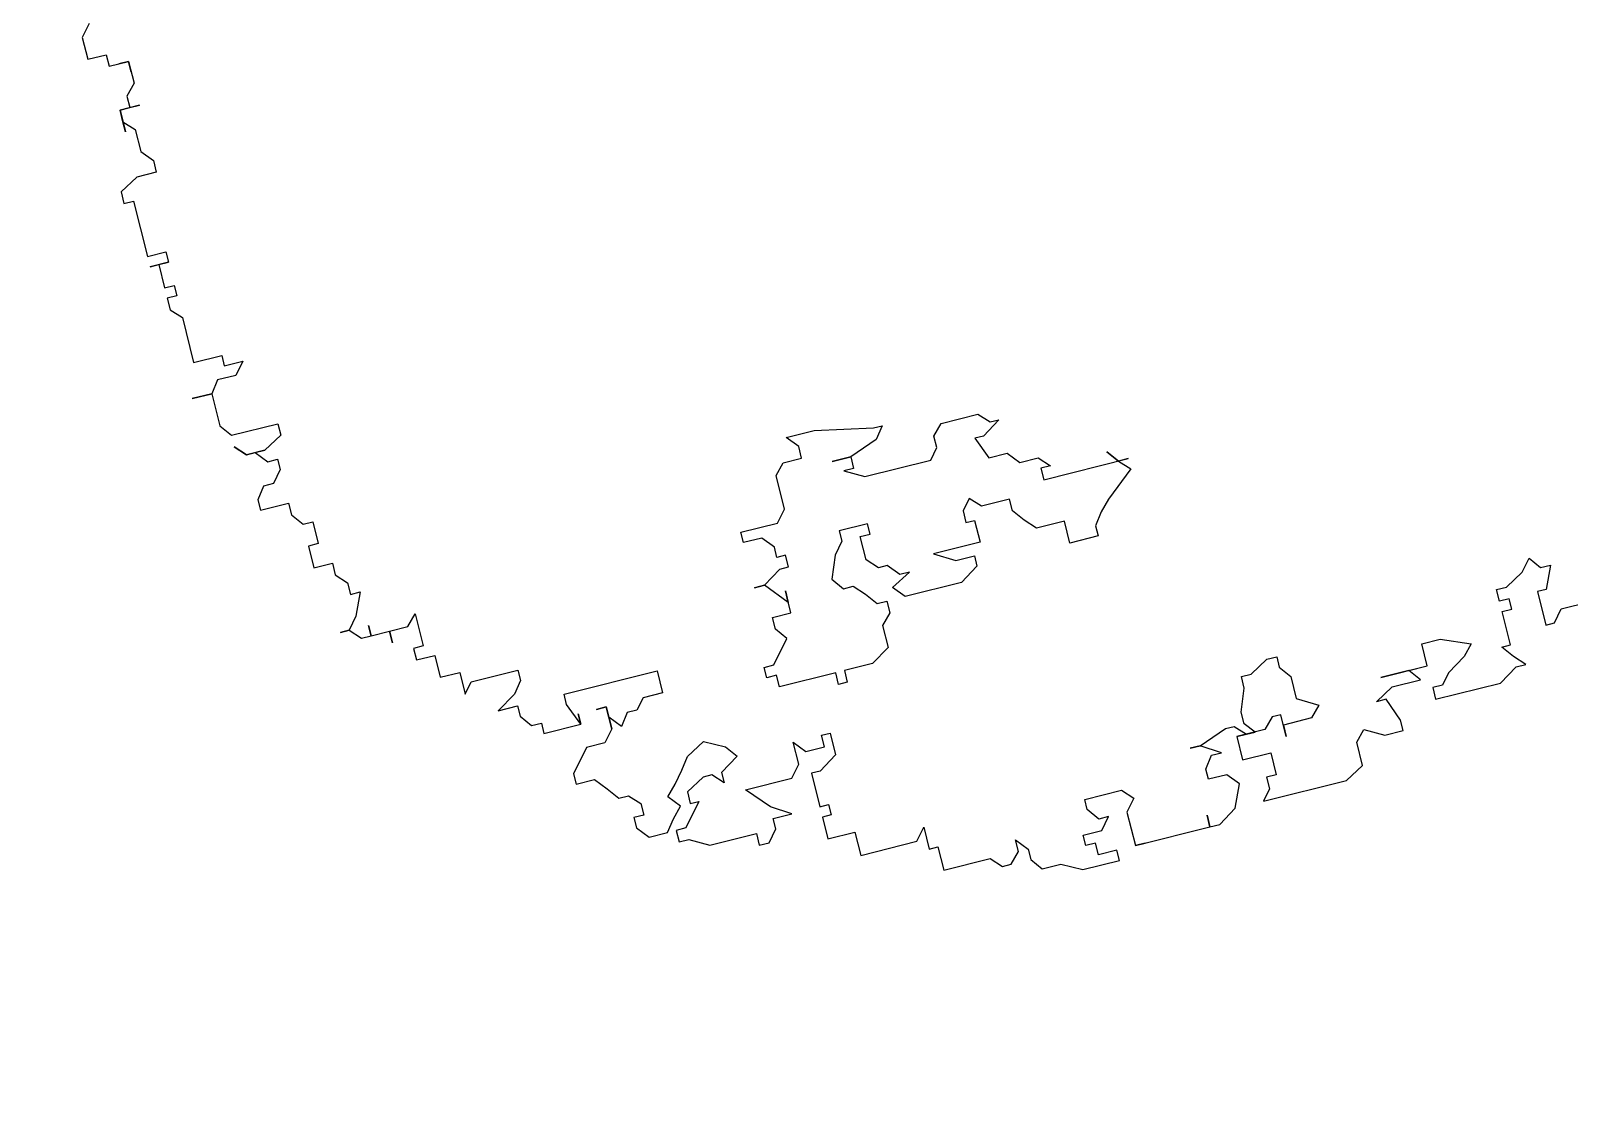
# Model space of a CAD drawing. Extents: x -30 to 1202, y 231 to 898.
# Drawn here: x 166.451 to 170.289, y 436.745 to 439.421 of the extents above; entities that cross this region are included whole.
import ezdxf

# ---------------------------------------------------------------- set-up
doc = ezdxf.new("R2010")
doc.units = 0
doc.header["$LTSCALE"] = 0.04
doc.layers.get('0').update_dxf_attribs({"linetype": 'CONTINUOUS'})
for name, color, linetype in [('0.5', 5, 'CONTINUOUS'), ('CONTORXXNP----00', 255, 'CONTINUOUS'), ('PISO', 1, 'CONTINUOUS'), ('PISOS', 1, 'CONTINUOUS')]:
    doc.layers.add(name, color=color, linetype=linetype)
doc.styles.get("Standard").update_dxf_attribs({"font": 'romans.shx'})

# ---------------------------------------------------------------- blocks, each defined once
blk = doc.blocks.new('ARB3')
for p, q in [((-0.49217, 0.09454), (-0.49799, 0.08762)), ((-0.49799, 0.08762), (-0.49799, 0.07454)), ((-0.49799, -0.00466), (-0.49799, -0.01158)), ((-0.49799, -0.01158), (-0.49217, -0.01158)), ((-0.49217, -0.01158), (-0.49217, -0.04465))]:
    blk.add_line(p, q)
at = {"color": 0}
for p, q in [((-0.49799, 0.07454), (-0.48701, 0.07454)), ((-0.48701, 0.07454), (-0.48701, 0.06762)), ((-0.48701, 0.06762), (-0.47538, 0.06762)), ((-0.47538, 0.06762), (-0.48119, 0.06762)), ((-0.48119, 0.06762), (-0.47538, 0.06762)), ((-0.47538, 0.06762), (-0.47538, 0.06147)), ((-0.47538, 0.06147), (-0.47538, 0.06762)), ((-0.47538, 0.06762), (-0.47538, 0.05455)), ((-0.47538, 0.05455), (-0.48119, 0.0484)), ((-0.48119, 0.0484), (-0.48119, 0.04148)), ((-0.47538, 0.04148), (-0.48701, 0.04148)), ((-0.48701, 0.04148), (-0.48701, 0.02841)), ((-0.48119, 0.04148), (-0.47538, 0.04148)), ((-0.48701, 0.02841), (-0.48701, 0.03456)), ((-0.48701, 0.03456), (-0.48119, 0.02841)), ((-0.48119, 0.02841), (-0.48119, 0.01533)), ((-0.48119, 0.01533), (-0.47538, 0.00841)), ((-0.48701, 0.00149), (-0.49799, -0.00466)), ((-0.47538, 0.00149), (-0.48701, 0.00149)), ((-0.47538, 0.00841), (-0.47538, 0.00149)), ((-0.49217, -0.04465), (-0.48119, -0.04465)), ((-0.48119, -0.0508), (-0.49217, -0.0508)), ((-0.49217, -0.0508), (-0.48701, -0.0508)), ((-0.48701, -0.0508), (-0.48701, -0.06464)), ((-0.48119, -0.04465), (-0.48119, -0.0508)), ((-0.48701, -0.06464), (-0.48119, -0.06464)), ((-0.48119, -0.07079), (-0.48701, -0.07079)), ((-0.48701, -0.07079), (-0.48701, -0.07771)), ((-0.48119, -0.06464), (-0.48119, -0.07079)), ((-0.48701, -0.07771), (-0.48119, -0.08386)), ((-0.48119, -0.08386), (-0.48119, -0.11078)), ((-0.48119, -0.11078), (-0.4644, -0.11078)), ((-0.4644, -0.11078), (-0.4644, -0.11693)), ((-0.47021, -0.12385), (-0.47538, -0.13077)), ((-0.45923, -0.12385), (-0.47021, -0.12385)), ((-0.4644, -0.11693), (-0.45342, -0.11693)), ((-0.45342, -0.11693), (-0.45923, -0.12385)), ((-0.47538, -0.13077), (-0.48701, -0.13077)), ((-0.48701, -0.13077), (-0.47538, -0.13077)), ((-0.47538, -0.13077), (-0.47538, -0.14999)), ((-0.47538, -0.14999), (-0.47021, -0.15691)), ((-0.47021, -0.15691), (-0.44244, -0.15691)), ((-0.44244, -0.15691), (-0.44244, -0.16383)), ((-0.4644, -0.16999), (-0.47021, -0.16383)), ((-0.47021, -0.16383), (-0.4644, -0.16999)), ((-0.44244, -0.16383), (-0.45342, -0.16999)), ((-0.45342, -0.16999), (-0.4644, -0.16999)), ((-0.4644, -0.16999), (-0.45923, -0.16999)), ((-0.45923, -0.16999), (-0.45342, -0.17691)), ((-0.45342, -0.17691), (-0.44761, -0.17691)), ((-0.44761, -0.17691), (-0.44761, -0.18306)), ((-0.44761, -0.18306), (-0.45342, -0.18998)), ((-0.45923, -0.18998), (-0.4644, -0.1969)), ((-0.45342, -0.18998), (-0.45923, -0.18998)), ((-0.4644, -0.1969), (-0.4644, -0.20305)), ((-0.4644, -0.20305), (-0.44761, -0.20305)), ((-0.44761, -0.20305), (-0.44761, -0.20997)), ((-0.44761, -0.20997), (-0.44244, -0.21689)), ((-0.44244, -0.21689), (-0.43663, -0.21689)), ((-0.43663, -0.21689), (-0.43663, -0.22997)), ((-0.43663, -0.22997), (-0.44244, -0.22997)), ((-0.44244, -0.22997), (-0.44244, -0.24304)), ((-0.15308, -0.24304), (-0.15889, -0.23612)), ((-0.15889, -0.23612), (-0.1421, -0.23612)), ((-0.1421, -0.23612), (-0.10851, -0.24304)), ((-0.44244, -0.24304), (-0.43146, -0.24304)), ((-0.43146, -0.24304), (-0.43146, -0.24996)), ((-0.15308, -0.24996), (-0.15308, -0.24304)), ((-0.10851, -0.24304), (-0.10334, -0.24304)), ((-0.10334, -0.24304), (-0.10851, -0.24996)), ((-0.43146, -0.24996), (-0.42565, -0.25611)), ((-0.42565, -0.25611), (-0.42565, -0.26303)), ((-0.16987, -0.25611), (-0.16406, -0.24996)), ((-0.16987, -0.2761), (-0.16987, -0.25611)), ((-0.16406, -0.24996), (-0.15308, -0.24996)), ((-0.1253, -0.25611), (-0.13628, -0.25611)), ((-0.13628, -0.25611), (-0.1253, -0.25611)), ((-0.10851, -0.24996), (-0.1253, -0.25611)), ((-0.1253, -0.25611), (-0.1253, -0.26303)), ((-0.07557, -0.25611), (-0.06976, -0.24996)), ((-0.07557, -0.26303), (-0.07557, -0.25611)), ((-0.06976, -0.24996), (-0.0478, -0.24996)), ((-0.0478, -0.24996), (-0.04198, -0.25611)), ((-0.03682, -0.25611), (-0.0478, -0.26303)), ((-0.04198, -0.25611), (-0.03682, -0.25611)), ((-0.42565, -0.26303), (-0.41983, -0.26303)), ((-0.41983, -0.26303), (-0.42565, -0.2761)), ((-0.1253, -0.26303), (-0.13112, -0.26303)), ((-0.13112, -0.26303), (-0.12014, -0.26918)), ((-0.08074, -0.26918), (-0.07557, -0.26303)), ((-0.0478, -0.26303), (-0.05296, -0.26303)), ((-0.05296, -0.26303), (-0.0478, -0.2761)), ((-0.42565, -0.2761), (-0.43146, -0.28302)), ((-0.17568, -0.28302), (-0.16987, -0.2761)), ((-0.12014, -0.26918), (-0.08074, -0.26918)), ((-0.0478, -0.2761), (-0.03682, -0.2761)), ((-0.03682, -0.2761), (-0.031, -0.28302)), ((-0.43146, -0.28302), (-0.43663, -0.28302)), ((-0.43663, -0.28302), (-0.43146, -0.28302)), ((-0.43146, -0.28302), (-0.42565, -0.28918)), ((-0.41983, -0.28918), (-0.41983, -0.28302)), ((-0.41983, -0.28302), (-0.41983, -0.28918)), ((-0.39787, -0.28918), (-0.39206, -0.28302)), ((-0.39206, -0.28302), (-0.39206, -0.30225)), ((-0.19764, -0.28918), (-0.19764, -0.28302)), ((-0.19764, -0.28302), (-0.17568, -0.28302)), ((-0.031, -0.28302), (-0.02002, -0.28302)), ((-0.02002, -0.28302), (-0.01421, -0.28918)), ((-0.42565, -0.28918), (-0.41983, -0.28918)), ((-0.41983, -0.28918), (-0.40885, -0.28918)), ((-0.40885, -0.28918), (-0.40885, -0.2961)), ((-0.40885, -0.2961), (-0.40885, -0.28918)), ((-0.40885, -0.28918), (-0.39787, -0.28918)), ((-0.18666, -0.28918), (-0.19764, -0.28918)), ((-0.18085, -0.2961), (-0.18666, -0.28918)), ((-0.01421, -0.28918), (-0.02002, -0.28918)), ((-0.02002, -0.28918), (-0.02002, -0.2961)), ((0.02454, -0.2961), (0.01938, -0.28918)), ((0.01938, -0.28918), (0.02454, -0.2961)), ((-0.39206, -0.30225), (-0.39787, -0.30225)), ((-0.39787, -0.30225), (-0.39787, -0.30917)), ((-0.18085, -0.30225), (-0.18085, -0.2961)), ((-0.17568, -0.30225), (-0.18085, -0.30225)), ((-0.17568, -0.30917), (-0.17568, -0.30225)), ((-0.1421, -0.30225), (-0.14791, -0.30917)), ((-0.1253, -0.2961), (-0.1421, -0.2961)), ((-0.1421, -0.2961), (-0.1421, -0.30225)), ((-0.13112, -0.31609), (-0.13112, -0.30225)), ((-0.13112, -0.30225), (-0.1253, -0.30225)), ((-0.1253, -0.30225), (-0.1253, -0.2961)), ((-0.06459, -0.2961), (-0.06976, -0.30225)), ((-0.06976, -0.30225), (-0.06976, -0.30917)), ((-0.05878, -0.30225), (-0.06459, -0.2961)), ((-0.04198, -0.30225), (-0.05878, -0.30225)), ((-0.04198, -0.30917), (-0.04198, -0.30225)), ((-0.02002, -0.2961), (0.03036, -0.2961)), ((0.03036, -0.30225), (0.01356, -0.31609)), ((0.03036, -0.2961), (0.02454, -0.2961)), ((0.02454, -0.2961), (0.03036, -0.30225)), ((-0.39787, -0.30917), (-0.38689, -0.30917)), ((-0.38689, -0.30917), (-0.38689, -0.32224)), ((-0.19183, -0.31609), (-0.18085, -0.30917)), ((-0.18085, -0.30917), (-0.17568, -0.30917)), ((-0.14791, -0.30917), (-0.15308, -0.32224)), ((-0.06976, -0.30917), (-0.06459, -0.30917)), ((-0.06459, -0.30917), (-0.06459, -0.32224)), ((-0.03682, -0.31609), (-0.04198, -0.30917)), ((-0.19183, -0.31609), (-0.19764, -0.31609)), ((-0.19764, -0.31609), (-0.19183, -0.31609)), ((-0.18085, -0.32916), (-0.19183, -0.31609)), ((-0.1253, -0.32224), (-0.13112, -0.31609)), ((-0.031, -0.32224), (-0.03682, -0.31609)), ((0.01356, -0.31609), (0.00775, -0.32224)), ((-0.38689, -0.32224), (-0.37527, -0.32224)), ((-0.37527, -0.32224), (-0.37527, -0.33531)), ((-0.37527, -0.33531), (-0.3701, -0.32916)), ((-0.3701, -0.32916), (-0.34233, -0.32916)), ((-0.34233, -0.32916), (-0.34233, -0.33531)), ((-0.18085, -0.33531), (-0.18085, -0.32224)), ((-0.18085, -0.32224), (-0.18085, -0.32916)), ((-0.18085, -0.32916), (-0.18085, -0.32224)), ((-0.18085, -0.32224), (-0.18085, -0.32916)), ((-0.15308, -0.32224), (-0.14791, -0.32916)), ((-0.14791, -0.32916), (-0.1421, -0.32916)), ((-0.1421, -0.32916), (-0.13628, -0.33531)), ((-0.12014, -0.32224), (-0.1253, -0.32224)), ((-0.11432, -0.32916), (-0.12014, -0.32224)), ((-0.12014, -0.33531), (-0.10851, -0.32916)), ((-0.10851, -0.32916), (-0.11432, -0.32916)), ((-0.06459, -0.32224), (-0.09236, -0.32224)), ((-0.09236, -0.32224), (-0.08074, -0.32916)), ((-0.08074, -0.32916), (-0.06976, -0.32916)), ((-0.06976, -0.32916), (-0.06976, -0.33531)), ((-0.01421, -0.32224), (-0.031, -0.32224)), ((-0.01421, -0.33531), (-0.01421, -0.32224)), ((0.00775, -0.32224), (0.00258, -0.32916)), ((0.00258, -0.32916), (0.00258, -0.33531)), ((-0.34233, -0.33531), (-0.34749, -0.34223)), ((-0.19183, -0.34223), (-0.19183, -0.33531)), ((-0.19183, -0.33531), (-0.18085, -0.33531)), ((-0.13628, -0.33531), (-0.13112, -0.34223)), ((-0.11432, -0.34223), (-0.12014, -0.33531)), ((-0.06976, -0.33531), (-0.08074, -0.34223)), ((0.00258, -0.33531), (-0.01421, -0.33531)), ((-0.34749, -0.34223), (-0.35912, -0.34916)), ((-0.18666, -0.34916), (-0.19183, -0.34223)), ((-0.13112, -0.34223), (-0.1253, -0.34223)), ((-0.1253, -0.34223), (-0.1253, -0.34916)), ((-0.08074, -0.34223), (-0.11432, -0.34223)), ((-0.35912, -0.34916), (-0.34749, -0.34916)), ((-0.34749, -0.34916), (-0.34749, -0.35531)), ((-0.34749, -0.35531), (-0.34233, -0.36223)), ((-0.31972, -0.35531), (-0.31972, -0.34916)), ((-0.31972, -0.34916), (-0.26417, -0.34916)), ((-0.31455, -0.36838), (-0.31972, -0.35531)), ((-0.26417, -0.34916), (-0.26417, -0.36223)), ((-0.19764, -0.36223), (-0.18666, -0.34916)), ((-0.1253, -0.34916), (-0.13112, -0.35531)), ((-0.13112, -0.35531), (-0.13112, -0.36838)), ((-0.34233, -0.36223), (-0.33651, -0.36223)), ((-0.33651, -0.36223), (-0.33651, -0.36838)), ((-0.31455, -0.36838), (-0.31455, -0.36223)), ((-0.31455, -0.36223), (-0.31455, -0.36838)), ((-0.29776, -0.36223), (-0.30357, -0.36223)), ((-0.30357, -0.36223), (-0.29776, -0.36223)), ((-0.29776, -0.36838), (-0.29776, -0.36223)), ((-0.29776, -0.36223), (-0.29776, -0.3753)), ((-0.2758, -0.36223), (-0.28097, -0.36838)), ((-0.26417, -0.36223), (-0.2758, -0.36223)), ((-0.20346, -0.36838), (-0.20346, -0.36223)), ((-0.20346, -0.36223), (-0.19764, -0.36223)), ((-0.33651, -0.36838), (-0.31455, -0.36838)), ((-0.29195, -0.3753), (-0.29776, -0.36838)), ((-0.28678, -0.36838), (-0.29195, -0.3753)), ((-0.28097, -0.36838), (-0.28678, -0.36838)), ((-0.19764, -0.36838), (-0.20346, -0.36838)), ((-0.19764, -0.3753), (-0.19764, -0.36838)), ((-0.13112, -0.36838), (-0.1421, -0.3753)), ((-0.31455, -0.38222), (-0.32553, -0.39529)), ((-0.30357, -0.38222), (-0.31455, -0.38222)), ((-0.29776, -0.3753), (-0.30357, -0.38222)), ((-0.16406, -0.3753), (-0.19764, -0.3753)), ((-0.16406, -0.38222), (-0.16406, -0.3753)), ((-0.15889, -0.38222), (-0.16406, -0.38222)), ((-0.1421, -0.3753), (-0.15889, -0.3753)), ((-0.15889, -0.3753), (-0.15889, -0.38222)), ((-0.32553, -0.39529), (-0.32553, -0.40144)), ((-0.25901, -0.40144), (-0.24802, -0.39529)), ((-0.24802, -0.39529), (-0.2364, -0.40144)), ((-0.32553, -0.40144), (-0.31455, -0.40144)), ((-0.31455, -0.40144), (-0.30874, -0.40837)), ((-0.30874, -0.40837), (-0.30357, -0.41529)), ((-0.26999, -0.41529), (-0.26417, -0.40837)), ((-0.26417, -0.40837), (-0.25901, -0.40144)), ((-0.23123, -0.40837), (-0.24221, -0.41529)), ((-0.2364, -0.40144), (-0.23123, -0.40837)), ((-0.19764, -0.42144), (-0.19764, -0.40837)), ((-0.19764, -0.40837), (-0.19183, -0.41529)), ((-0.18085, -0.41529), (-0.18085, -0.40837)), ((-0.18085, -0.40837), (-0.17568, -0.40837)), ((-0.17568, -0.40837), (-0.17568, -0.42144)), ((0.23575, -0.41529), (0.24157, -0.40837)), ((0.24157, -0.40837), (0.24673, -0.41529)), ((-0.30357, -0.41529), (-0.29776, -0.41529)), ((-0.29776, -0.41529), (-0.29195, -0.42144)), ((-0.2758, -0.42144), (-0.26999, -0.41529)), ((-0.25319, -0.41529), (-0.26417, -0.42144)), ((-0.24802, -0.41529), (-0.25319, -0.41529)), ((-0.24221, -0.42144), (-0.24802, -0.41529)), ((-0.24221, -0.41529), (-0.24221, -0.42144)), ((-0.19183, -0.41529), (-0.18085, -0.41529)), ((0.22477, -0.42144), (0.23575, -0.41529)), ((0.24673, -0.41529), (0.25255, -0.41529)), ((0.25255, -0.41529), (0.24673, -0.42836)), ((-0.29195, -0.42144), (-0.29195, -0.42836)), ((-0.26999, -0.42836), (-0.2758, -0.42144)), ((-0.26417, -0.42144), (-0.26417, -0.42836)), ((-0.20346, -0.42836), (-0.19764, -0.42144)), ((-0.17568, -0.42144), (-0.18666, -0.42836)), ((0.21896, -0.42836), (0.21896, -0.42144)), ((0.21896, -0.42144), (0.22477, -0.42144)), ((-0.29195, -0.42836), (-0.29776, -0.42836)), ((-0.29776, -0.42836), (-0.29776, -0.43451)), ((-0.29776, -0.43451), (-0.29195, -0.44143)), ((-0.28097, -0.44143), (-0.2758, -0.43451)), ((-0.2758, -0.43451), (-0.26999, -0.42836)), ((-0.25901, -0.42836), (-0.26999, -0.44143)), ((-0.26417, -0.42836), (-0.25901, -0.42836)), ((-0.21961, -0.44143), (-0.23123, -0.42836)), ((-0.23123, -0.42836), (-0.20346, -0.42836)), ((-0.18666, -0.42836), (-0.19183, -0.42836)), ((-0.19183, -0.42836), (-0.19183, -0.44835)), ((0.0633, -0.44143), (0.0633, -0.43451)), ((0.0633, -0.43451), (0.06911, -0.43451)), ((0.06911, -0.43451), (0.08009, -0.42836)), ((0.08009, -0.42836), (0.0859, -0.42836)), ((0.0859, -0.42836), (0.0859, -0.43451)), ((0.0859, -0.43451), (0.09107, -0.44143)), ((0.22477, -0.42836), (0.21896, -0.42836)), ((0.21896, -0.4545), (0.21896, -0.43451)), ((0.21896, -0.43451), (0.22477, -0.43451)), ((0.22477, -0.43451), (0.22477, -0.42836)), ((0.24673, -0.42836), (0.24157, -0.42836)), ((0.24157, -0.42836), (0.24157, -0.44835)), ((-0.29195, -0.44143), (-0.28097, -0.44143)), ((-0.26999, -0.44143), (-0.2758, -0.44143)), ((-0.2758, -0.44143), (-0.2758, -0.44835)), ((-0.20863, -0.44835), (-0.21961, -0.44143)), ((0.05813, -0.4545), (0.0633, -0.44143)), ((0.09107, -0.44143), (0.09107, -0.4545)), ((0.16923, -0.4545), (0.16923, -0.44143)), ((0.16923, -0.44143), (0.18021, -0.44143)), ((0.18021, -0.44143), (0.197, -0.44835)), ((0.24673, -0.44835), (0.25255, -0.44143)), ((0.25255, -0.44143), (0.26934, -0.44143)), ((-0.2758, -0.44835), (-0.26999, -0.44835)), ((-0.26999, -0.44835), (-0.25901, -0.4545)), ((-0.21961, -0.4545), (-0.21961, -0.44835)), ((-0.21961, -0.44835), (-0.20863, -0.44835)), ((-0.19183, -0.44835), (-0.18666, -0.44835)), ((-0.18666, -0.44835), (-0.18666, -0.4545)), ((0.197, -0.44835), (0.19119, -0.4545)), ((0.24157, -0.44835), (0.24673, -0.44835)), ((-0.25901, -0.4545), (-0.23123, -0.4545)), ((-0.23123, -0.4545), (-0.23123, -0.46142)), ((-0.23123, -0.46142), (-0.22542, -0.46142)), ((-0.22542, -0.46142), (-0.21961, -0.4545)), ((-0.18666, -0.4545), (-0.19183, -0.4545)), ((-0.19183, -0.4545), (-0.19183, -0.46758)), ((0.03036, -0.46758), (0.04715, -0.46142)), ((0.04715, -0.46142), (0.05232, -0.46142)), ((0.05232, -0.46142), (0.05813, -0.46758)), ((0.05813, -0.46142), (0.05813, -0.4545)), ((0.0633, -0.46758), (0.05813, -0.46142)), ((0.07492, -0.46142), (0.06911, -0.46758)), ((0.08009, -0.46142), (0.07492, -0.46142)), ((0.08009, -0.4745), (0.08009, -0.46142)), ((0.09107, -0.4545), (0.1027, -0.46142)), ((0.1027, -0.46142), (0.09688, -0.46758)), ((0.13564, -0.46758), (0.14662, -0.46142)), ((0.15825, -0.4545), (0.14145, -0.4545)), ((0.14145, -0.4545), (0.16923, -0.4545)), ((0.14662, -0.46142), (0.16341, -0.46142)), ((0.16341, -0.46142), (0.15825, -0.4545)), ((0.18021, -0.46142), (0.17504, -0.46758)), ((0.19119, -0.4545), (0.18021, -0.46142)), ((0.21896, -0.46142), (0.21379, -0.4545)), ((0.21379, -0.4545), (0.21896, -0.4545)), ((0.22477, -0.46758), (0.21896, -0.46142)), ((-0.19183, -0.46758), (-0.17568, -0.46758)), ((-0.17568, -0.46758), (-0.17568, -0.48142)), ((0.03036, -0.46758), (0.02454, -0.46758)), ((0.02454, -0.46758), (0.03036, -0.46758)), ((0.04134, -0.4745), (0.03036, -0.46758)), ((0.06911, -0.46758), (0.05232, -0.46758)), ((0.05232, -0.46758), (0.05232, -0.48142)), ((0.05813, -0.46758), (0.0633, -0.46758)), ((0.09688, -0.46758), (0.08009, -0.46758)), ((0.08009, -0.46758), (0.08009, -0.4745)), ((0.14145, -0.46758), (0.13564, -0.46758)), ((0.14662, -0.48142), (0.14145, -0.46758)), ((0.17504, -0.46758), (0.16923, -0.46758)), ((0.16923, -0.46758), (0.16923, -0.4745)), ((0.20798, -0.4745), (0.21896, -0.46758)), ((0.21896, -0.46758), (0.22477, -0.46758)), ((-0.1421, -0.48142), (-0.13628, -0.4745)), ((-0.13628, -0.4745), (-0.13628, -0.48757)), ((0.03036, -0.48142), (0.03552, -0.4745)), ((0.03552, -0.4745), (0.04134, -0.4745)), ((0.16923, -0.4745), (0.20798, -0.4745)), ((-0.17568, -0.48142), (-0.1421, -0.48142)), ((-0.13628, -0.48757), (-0.13112, -0.48757)), ((-0.13112, -0.48757), (-0.13112, -0.50141)), ((-0.04198, -0.48757), (-0.04198, -0.48142)), ((-0.04198, -0.48142), (-0.02002, -0.48142)), ((-0.03682, -0.49449), (-0.04198, -0.48757)), ((-0.02002, -0.48142), (-0.01421, -0.48757)), ((-0.01421, -0.48757), (-0.02002, -0.49449)), ((0.03036, -0.48757), (0.03036, -0.48142)), ((0.04134, -0.48757), (0.03036, -0.48757)), ((0.04715, -0.49449), (0.04134, -0.48757)), ((0.05232, -0.48142), (0.06911, -0.48142)), ((0.06911, -0.48142), (0.06911, -0.49449)), ((0.11885, -0.48757), (0.12466, -0.48142)), ((0.11885, -0.50141), (0.11885, -0.48757)), ((0.12466, -0.48142), (0.13564, -0.48757)), ((0.13564, -0.48757), (0.14662, -0.48757)), ((0.14662, -0.48757), (0.14662, -0.48142)), ((-0.08655, -0.50141), (-0.08655, -0.49449)), ((-0.08655, -0.49449), (-0.08074, -0.50141)), ((-0.03682, -0.50141), (-0.031, -0.49449)), ((-0.031, -0.49449), (-0.03682, -0.49449)), ((-0.02002, -0.49449), (-0.02002, -0.51448)), ((0.04134, -0.50756), (0.04715, -0.49449)), ((0.06911, -0.49449), (0.0633, -0.49449)), ((0.0633, -0.49449), (0.0633, -0.50141)), ((-0.13112, -0.50141), (-0.10334, -0.50141)), ((-0.10334, -0.50141), (-0.09753, -0.50756)), ((-0.09753, -0.50756), (-0.09236, -0.50756)), ((-0.09236, -0.50756), (-0.08655, -0.50141)), ((-0.08074, -0.50141), (-0.08074, -0.50756)), ((-0.08074, -0.50756), (-0.07557, -0.51448)), ((-0.0478, -0.50756), (-0.0478, -0.50141)), ((-0.0478, -0.50141), (-0.03682, -0.50141)), ((-0.04198, -0.50756), (-0.0478, -0.50756)), ((-0.04198, -0.51448), (-0.04198, -0.50756)), ((0.02454, -0.51448), (0.02454, -0.50756)), ((0.02454, -0.50756), (0.02454, -0.51448)), ((0.03036, -0.51448), (0.04134, -0.50756)), ((0.0633, -0.50141), (0.05813, -0.50756)), ((0.05813, -0.50756), (0.10786, -0.50756)), ((0.10786, -0.50756), (0.11885, -0.50141)), ((-0.07557, -0.51448), (-0.06459, -0.51448)), ((-0.06459, -0.51448), (-0.05296, -0.52063)), ((-0.031, -0.51448), (-0.04198, -0.51448)), ((-0.031, -0.52063), (-0.031, -0.51448)), ((-0.02002, -0.51448), (-0.01421, -0.51448)), ((-0.01421, -0.51448), (-0.02002, -0.51448)), ((-0.02002, -0.51448), (0.02454, -0.51448)), ((0.02454, -0.51448), (0.03036, -0.51448)), ((-0.05296, -0.52063), (-0.031, -0.52063))]:
    blk.add_line(p, q, dxfattribs=at)
at = {"layer": 'CONTORXXNP----00'}
for p, q in [((-0.49217, 0.09454), (-0.49799, 0.08762)), ((-0.49799, 0.08762), (-0.49799, 0.07454)), ((-0.49799, 0.07454), (-0.48701, 0.07454)), ((-0.48701, 0.07454), (-0.48701, 0.06762)), ((-0.48701, 0.06762), (-0.47538, 0.06762)), ((-0.48119, 0.06762), (-0.47538, 0.06762)), ((-0.47538, 0.06762), (-0.48119, 0.06762)), ((-0.47538, 0.06762), (-0.47538, 0.05455)), ((-0.47538, 0.06147), (-0.47538, 0.06762)), ((-0.47538, 0.06762), (-0.47538, 0.06147)), ((-0.47538, 0.05455), (-0.48119, 0.0484)), ((-0.48119, 0.0484), (-0.48119, 0.04148)), ((-0.48701, 0.04148), (-0.48119, 0.04148)), ((-0.48701, 0.03456), (-0.48701, 0.04148)), ((-0.48701, 0.03456), (-0.48119, 0.02841)), ((-0.48119, 0.02841), (-0.48119, 0.01533)), ((-0.48119, 0.01533), (-0.47538, 0.00841)), ((-0.48701, 0.00149), (-0.49799, -0.00466)), ((-0.47538, 0.00149), (-0.48701, 0.00149)), ((-0.47538, 0.00841), (-0.47538, 0.00149)), ((-0.49799, -0.00466), (-0.49799, -0.01158)), ((-0.49799, -0.01158), (-0.49217, -0.01158)), ((-0.49217, -0.01158), (-0.49217, -0.04465)), ((-0.49217, -0.04465), (-0.48119, -0.04465)), ((-0.48701, -0.0508), (-0.48119, -0.0508)), ((-0.48701, -0.0508), (-0.48701, -0.06464)), ((-0.48119, -0.04465), (-0.48119, -0.0508)), ((-0.48701, -0.06464), (-0.48119, -0.06464)), ((-0.48701, -0.07079), (-0.48701, -0.07771)), ((-0.48119, -0.07079), (-0.48701, -0.07079)), ((-0.48119, -0.06464), (-0.48119, -0.07079)), ((-0.48701, -0.07771), (-0.48119, -0.08386)), ((-0.48119, -0.08386), (-0.48119, -0.11078)), ((-0.48119, -0.11078), (-0.4644, -0.11078)), ((-0.4644, -0.11078), (-0.4644, -0.11693)), ((-0.47021, -0.12385), (-0.47538, -0.13077)), ((-0.45923, -0.12385), (-0.47021, -0.12385)), ((-0.4644, -0.11693), (-0.45342, -0.11693)), ((-0.45342, -0.11693), (-0.45923, -0.12385)), ((-0.47538, -0.13077), (-0.47538, -0.14999)), ((-0.47538, -0.14999), (-0.47021, -0.15691)), ((-0.47021, -0.15691), (-0.44244, -0.15691)), ((-0.44244, -0.15691), (-0.44244, -0.16383)), ((-0.44244, -0.16383), (-0.45342, -0.16999)), ((-0.45923, -0.16999), (-0.45342, -0.16999)), ((-0.45923, -0.16999), (-0.45342, -0.17691)), ((-0.45342, -0.17691), (-0.44761, -0.17691)), ((-0.44761, -0.17691), (-0.44761, -0.18306)), ((-0.44761, -0.18306), (-0.45342, -0.18998)), ((-0.45923, -0.18998), (-0.4644, -0.1969)), ((-0.45342, -0.18998), (-0.45923, -0.18998)), ((-0.4644, -0.1969), (-0.4644, -0.20305)), ((-0.4644, -0.20305), (-0.44761, -0.20305)), ((-0.44761, -0.20305), (-0.44761, -0.20997)), ((-0.44761, -0.20997), (-0.44244, -0.21689)), ((-0.44244, -0.21689), (-0.43663, -0.21689)), ((-0.43663, -0.21689), (-0.43663, -0.22997)), ((-0.44244, -0.22997), (-0.44244, -0.24304)), ((-0.43663, -0.22997), (-0.44244, -0.22997)), ((-0.44244, -0.24304), (-0.43146, -0.24304)), ((-0.43146, -0.24304), (-0.43146, -0.24996)), ((-0.43146, -0.24996), (-0.42565, -0.25611)), ((-0.42565, -0.25611), (-0.42565, -0.26303)), ((-0.41983, -0.26303), (-0.42565, -0.2761)), ((-0.42565, -0.26303), (-0.41983, -0.26303)), ((-0.42565, -0.2761), (-0.43146, -0.28302)), ((-0.43146, -0.28302), (-0.42565, -0.28918)), ((-0.39787, -0.28918), (-0.39206, -0.28302)), ((-0.39206, -0.28302), (-0.39206, -0.30225)), ((-0.42565, -0.28918), (-0.41983, -0.28918)), ((-0.41983, -0.28918), (-0.40885, -0.28918)), ((-0.40885, -0.28918), (-0.39787, -0.28918)), ((-0.39787, -0.30225), (-0.39787, -0.30917)), ((-0.39206, -0.30225), (-0.39787, -0.30225)), ((-0.39787, -0.30917), (-0.38689, -0.30917)), ((-0.38689, -0.30917), (-0.38689, -0.32224)), ((-0.38689, -0.32224), (-0.37527, -0.32224)), ((-0.37527, -0.32224), (-0.37527, -0.33531)), ((-0.37527, -0.33531), (-0.3701, -0.32916)), ((-0.3701, -0.32916), (-0.34233, -0.32916)), ((-0.34233, -0.32916), (-0.34233, -0.33531)), ((-0.34233, -0.33531), (-0.34749, -0.34223)), ((-0.34749, -0.34223), (-0.35912, -0.34916)), ((-0.35912, -0.34916), (-0.34749, -0.34916)), ((-0.34749, -0.34916), (-0.34749, -0.35531)), ((-0.34749, -0.35531), (-0.34233, -0.36223)), ((-0.31972, -0.34916), (-0.26417, -0.34916)), ((-0.31972, -0.35531), (-0.31972, -0.34916)), ((-0.31455, -0.36838), (-0.31972, -0.35531)), ((-0.26417, -0.34916), (-0.26417, -0.36223)), ((-0.34233, -0.36223), (-0.33651, -0.36223)), ((-0.33651, -0.36223), (-0.33651, -0.36838)), ((-0.2758, -0.36223), (-0.28097, -0.36838)), ((-0.26417, -0.36223), (-0.2758, -0.36223)), ((-0.33651, -0.36838), (-0.31455, -0.36838)), ((-0.29776, -0.3753), (-0.29776, -0.36838)), ((-0.29195, -0.3753), (-0.29776, -0.36838)), ((-0.28678, -0.36838), (-0.29195, -0.3753)), ((-0.28097, -0.36838), (-0.28678, -0.36838)), ((-0.31455, -0.38222), (-0.32553, -0.39529)), ((-0.30357, -0.38222), (-0.31455, -0.38222)), ((-0.29776, -0.3753), (-0.30357, -0.38222)), ((-0.32553, -0.39529), (-0.32553, -0.40144)), ((-0.25901, -0.40144), (-0.24802, -0.39529)), ((-0.24802, -0.39529), (-0.2364, -0.40144)), ((-0.32553, -0.40144), (-0.31455, -0.40144)), ((-0.31455, -0.40144), (-0.30874, -0.40837)), ((-0.30874, -0.40837), (-0.30357, -0.41529)), ((-0.26999, -0.41529), (-0.26417, -0.40837)), ((-0.26417, -0.40837), (-0.25901, -0.40144)), ((-0.23123, -0.40837), (-0.24221, -0.41529)), ((-0.2364, -0.40144), (-0.23123, -0.40837)), ((-0.19764, -0.40837), (-0.19183, -0.41529)), ((-0.19764, -0.42144), (-0.19764, -0.40837)), ((-0.18085, -0.40837), (-0.17568, -0.40837)), ((-0.18085, -0.41529), (-0.18085, -0.40837)), ((-0.17568, -0.40837), (-0.17568, -0.42144)), ((0.23575, -0.41529), (0.24157, -0.40837)), ((0.24157, -0.40837), (0.24673, -0.41529)), ((-0.30357, -0.41529), (-0.29776, -0.41529)), ((-0.29776, -0.41529), (-0.29195, -0.42144)), ((-0.2758, -0.42144), (-0.26999, -0.41529)), ((-0.25319, -0.41529), (-0.26417, -0.42144)), ((-0.24802, -0.41529), (-0.25319, -0.41529)), ((-0.24221, -0.42144), (-0.24802, -0.41529)), ((-0.24221, -0.41529), (-0.24221, -0.42144)), ((-0.19183, -0.41529), (-0.18085, -0.41529)), ((0.22477, -0.42144), (0.23575, -0.41529)), ((0.25255, -0.41529), (0.24673, -0.42836)), ((0.24673, -0.41529), (0.25255, -0.41529)), ((-0.29195, -0.42144), (-0.29195, -0.42836)), ((-0.26999, -0.42836), (-0.2758, -0.42144)), ((-0.26417, -0.42144), (-0.26417, -0.42836)), ((-0.20346, -0.42836), (-0.19764, -0.42144)), ((-0.17568, -0.42144), (-0.18666, -0.42836)), ((0.21896, -0.42144), (0.22477, -0.42144)), ((0.21896, -0.42836), (0.21896, -0.42144)), ((-0.29776, -0.42836), (-0.29776, -0.43451)), ((-0.29195, -0.42836), (-0.29776, -0.42836)), ((-0.29776, -0.43451), (-0.29195, -0.44143)), ((-0.28097, -0.44143), (-0.2758, -0.43451)), ((-0.2758, -0.43451), (-0.26999, -0.42836)), ((-0.25901, -0.42836), (-0.26999, -0.44143)), ((-0.26417, -0.42836), (-0.25901, -0.42836)), ((-0.23123, -0.42836), (-0.20346, -0.42836)), ((-0.21961, -0.44143), (-0.23123, -0.42836)), ((-0.19183, -0.42836), (-0.19183, -0.44835)), ((-0.18666, -0.42836), (-0.19183, -0.42836)), ((0.22477, -0.42836), (0.21896, -0.42836)), ((0.21896, -0.43451), (0.22477, -0.43451)), ((0.21896, -0.4545), (0.21896, -0.43451)), ((0.22477, -0.43451), (0.22477, -0.42836)), ((0.24157, -0.42836), (0.24157, -0.44835)), ((0.24673, -0.42836), (0.24157, -0.42836)), ((-0.29195, -0.44143), (-0.28097, -0.44143)), ((-0.2758, -0.44143), (-0.2758, -0.44835)), ((-0.26999, -0.44143), (-0.2758, -0.44143)), ((-0.20863, -0.44835), (-0.21961, -0.44143)), ((0.16923, -0.44143), (0.18021, -0.44143)), ((0.16923, -0.4545), (0.16923, -0.44143)), ((0.18021, -0.44143), (0.197, -0.44835)), ((0.24673, -0.44835), (0.25255, -0.44143)), ((0.25255, -0.44143), (0.26934, -0.44143)), ((-0.2758, -0.44835), (-0.26999, -0.44835)), ((-0.26999, -0.44835), (-0.25901, -0.4545)), ((-0.21961, -0.44835), (-0.20863, -0.44835)), ((-0.21961, -0.4545), (-0.21961, -0.44835)), ((-0.19183, -0.44835), (-0.18666, -0.44835)), ((-0.18666, -0.44835), (-0.18666, -0.4545)), ((0.197, -0.44835), (0.19119, -0.4545)), ((0.24157, -0.44835), (0.24673, -0.44835)), ((-0.25901, -0.4545), (-0.23123, -0.4545)), ((-0.23123, -0.4545), (-0.23123, -0.46142)), ((-0.23123, -0.46142), (-0.22542, -0.46142)), ((-0.22542, -0.46142), (-0.21961, -0.4545)), ((-0.19183, -0.4545), (-0.19183, -0.46758)), ((-0.18666, -0.4545), (-0.19183, -0.4545)), ((0.03036, -0.46758), (0.04715, -0.46142)), ((0.04715, -0.46142), (0.05232, -0.46142)), ((0.05232, -0.46142), (0.05813, -0.46758)), ((0.13564, -0.46758), (0.14662, -0.46142)), ((0.14662, -0.46142), (0.16341, -0.46142)), ((0.15825, -0.4545), (0.16923, -0.4545)), ((0.16341, -0.46142), (0.15825, -0.4545)), ((0.18021, -0.46142), (0.17504, -0.46758)), ((0.19119, -0.4545), (0.18021, -0.46142)), ((0.21379, -0.4545), (0.21896, -0.4545)), ((0.21896, -0.46142), (0.21379, -0.4545)), ((0.22477, -0.46758), (0.21896, -0.46142)), ((-0.19183, -0.46758), (-0.17568, -0.46758)), ((-0.17568, -0.46758), (-0.17568, -0.48142)), ((0.04134, -0.4745), (0.03036, -0.46758)), ((0.05232, -0.46758), (0.05813, -0.46758)), ((0.05232, -0.46758), (0.05232, -0.48142)), ((0.14145, -0.46758), (0.13564, -0.46758)), ((0.14662, -0.48142), (0.14145, -0.46758)), ((0.16923, -0.46758), (0.16923, -0.4745)), ((0.17504, -0.46758), (0.16923, -0.46758)), ((0.20798, -0.4745), (0.21896, -0.46758)), ((0.21896, -0.46758), (0.22477, -0.46758)), ((-0.1421, -0.48142), (-0.13628, -0.4745)), ((-0.13628, -0.4745), (-0.13628, -0.48757)), ((0.03036, -0.48142), (0.03552, -0.4745)), ((0.03552, -0.4745), (0.04134, -0.4745)), ((0.16923, -0.4745), (0.20798, -0.4745)), ((-0.17568, -0.48142), (-0.1421, -0.48142)), ((-0.13628, -0.48757), (-0.13112, -0.48757)), ((-0.13112, -0.48757), (-0.13112, -0.50141)), ((-0.04198, -0.48142), (-0.02002, -0.48142)), ((-0.04198, -0.48757), (-0.04198, -0.48142)), ((-0.03682, -0.49449), (-0.04198, -0.48757)), ((-0.02002, -0.48142), (-0.01421, -0.48757)), ((-0.01421, -0.48757), (-0.02002, -0.49449)), ((0.03036, -0.48757), (0.03036, -0.48142)), ((0.04134, -0.48757), (0.03036, -0.48757)), ((0.04715, -0.49449), (0.04134, -0.48757)), ((0.05232, -0.48142), (0.06911, -0.48142)), ((0.06911, -0.48142), (0.06911, -0.49449)), ((0.11885, -0.48757), (0.12466, -0.48142)), ((0.11885, -0.50141), (0.11885, -0.48757)), ((0.12466, -0.48142), (0.13564, -0.48757)), ((0.13564, -0.48757), (0.14662, -0.48757)), ((0.14662, -0.48757), (0.14662, -0.48142)), ((-0.08655, -0.49449), (-0.08074, -0.50141)), ((-0.08655, -0.50141), (-0.08655, -0.49449)), ((-0.031, -0.49449), (-0.03682, -0.49449)), ((-0.03682, -0.50141), (-0.031, -0.49449)), ((-0.02002, -0.49449), (-0.02002, -0.51448)), ((0.04134, -0.50756), (0.04715, -0.49449)), ((0.0633, -0.49449), (0.0633, -0.50141)), ((0.06911, -0.49449), (0.0633, -0.49449)), ((-0.13112, -0.50141), (-0.10334, -0.50141)), ((-0.10334, -0.50141), (-0.09753, -0.50756)), ((-0.09753, -0.50756), (-0.09236, -0.50756)), ((-0.09236, -0.50756), (-0.08655, -0.50141)), ((-0.08074, -0.50141), (-0.08074, -0.50756)), ((-0.08074, -0.50756), (-0.07557, -0.51448)), ((-0.0478, -0.50141), (-0.03682, -0.50141)), ((-0.0478, -0.50756), (-0.0478, -0.50141)), ((-0.04198, -0.50756), (-0.0478, -0.50756)), ((-0.04198, -0.51448), (-0.04198, -0.50756)), ((0.03036, -0.51448), (0.04134, -0.50756)), ((0.0633, -0.50141), (0.05813, -0.50756)), ((0.05813, -0.50756), (0.10786, -0.50756)), ((0.10786, -0.50756), (0.11885, -0.50141)), ((-0.07557, -0.51448), (-0.06459, -0.51448)), ((-0.06459, -0.51448), (-0.05296, -0.52063)), ((-0.031, -0.51448), (-0.04198, -0.51448)), ((-0.031, -0.52063), (-0.031, -0.51448)), ((-0.02002, -0.51448), (0.02454, -0.51448)), ((-0.01421, -0.51448), (-0.02002, -0.51448)), ((-0.02002, -0.51448), (-0.01421, -0.51448)), ((0.02454, -0.51448), (0.03036, -0.51448)), ((-0.05296, -0.52063), (-0.031, -0.52063))]:
    blk.add_line(p, q, dxfattribs=at)
at = {"flags": 11}
blk.add_attdef('CENTROIDE', (-0.11141, -0.03295), '', height=0.05039, dxfattribs=at)

msp = doc.modelspace()

# ---------------------------------------------------------------- linework, layer by layer
at = {"layer": '0.5'}
msp.add_arc((241.6448, 369.3595), 80.5866, 170.557845, 170.557845, dxfattribs=at)
at = {"layer": 'PISOS'}
for centre, radius, start, end in [((167.5169, 429.6227), 17, 354.74777, 91.05032), ((167.4422, 430.2094), 11.8264, 351.94949, 90.74026)]:
    msp.add_arc(centre, radius, start, end, dxfattribs=at)

# ---------------------------------------------------------------- block references
at = {"layer": 'PISO', "xscale": 4.307392434160682, "yscale": 4.307392434160682, "zscale": 4.307392434160682, "rotation": 14.04725638576064}
msp.add_blockref('ARB3', (168.7525, 439.5592), dxfattribs=at)

doc.saveas('drawing.dxf')
